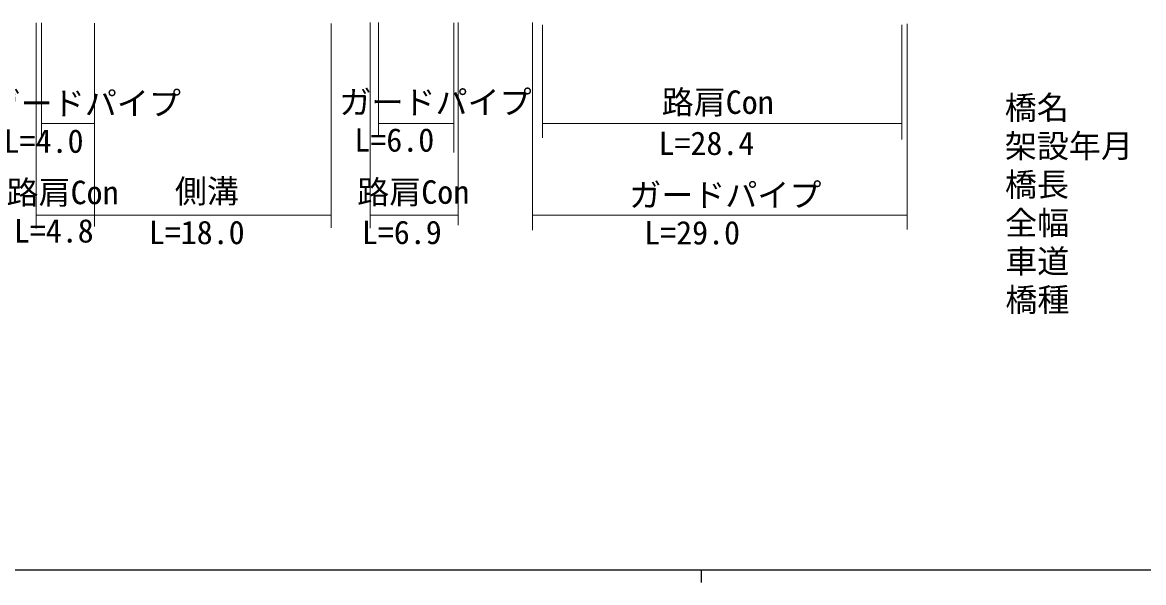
# Model space of a CAD drawing. Units: millimetres at full size, sheet at 1:1000; details may follow other scales. Extents: x 40000 to 680000, y 20000 to 380000.
# Drawn here: x 115030 to 202529, y 204000 to 247743 of the extents above; entities that cross this region are included whole.
import ezdxf
from ezdxf.enums import TextEntityAlignment as Align

# ---------------------------------------------------------------- set-up
doc = ezdxf.new("R2010")
doc.units = ezdxf.units.MM
doc.header["$LTSCALE"] = 1000
for name, color, linetype, lineweight in [('M-BGD', 7, 'Continuous', 25), ('M-STR-HTXT', 7, 'Continuous', 13), ('M-TTL-BAND', 7, 'Continuous', 25)]:
    doc.layers.add(name, color=color, linetype=linetype, lineweight=lineweight)
doc.styles.add('ＭＳ ゴシック', font='')
doc.styles.get('ＭＳ ゴシック').set_extended_font_data('MS Gothic')

msp = doc.modelspace()

# ---------------------------------------------------------------- linework, layer by layer
at = {"layer": 'M-STR-HTXT'}
for p, q in [((116094, 231643), (116094, 247712)), ((116522, 238791), (116522, 247712)), ((120648, 247682), (120648, 231795)), ((139113, 231714), (139113, 247650)), ((142180, 231671), (142180, 247736)), ((142831, 238777), (142831, 247743)), ((148694, 237595), (148694, 247721)), ((149041, 231919), (149041, 247736)), ((154826, 231512), (154826, 247735)), ((184068, 231564), (184068, 247639)), ((155606, 238719), (155606, 247548)), ((183664, 238595), (183664, 247550)), ((116522, 239849), (120648, 239849)), ((142831, 239849), (148694, 239849)), ((155606, 239849), (183664, 239849)), ((139113, 232690), (116094, 232690)), ((149041, 232690), (142180, 232690)), ((184068, 232690), (154826, 232690))]:
    msp.add_line(p, q, dxfattribs=at)
at = {"layer": 'M-TTL-BAND'}
for p, q in [((40000, 205000), (579000, 205000)), ((168000, 205000), (168000, 204000))]:
    msp.add_line(p, q, dxfattribs=at)

# ---------------------------------------------------------------- texts
at = {"layer": 'M-BGD', "style": 'ＭＳ ゴシック'}
for s, p in [('橋名', (191696, 239612)), ('架設年月', (191706, 236612)), ('橋長', (191715, 233612)), ('全幅', (191724, 230612)), ('車道', (191734, 227612)), ('橋種', (191743, 224612))]:
    msp.add_text(s, height=1833, rotation=0.179, dxfattribs=at).set_placement(p, align=Align.BOTTOM_LEFT)
at = {"layer": 'M-STR-HTXT', "style": 'ＭＳ ゴシック'}
for s, p in [('ガードパイプ', (112400, 239955)), ('ガードパイプ', (139768, 240044)), ('路肩Con', (164919, 240048)), ('L=4.0', (113568, 237010)), ('L=6.0', (140936, 237099)), ('L=28.4', (164667, 236841)), ('路肩Con', (113791, 232998)), ('側溝', (126927, 233096)), ('路肩Con', (141159, 233028)), ('ガードパイプ', (162386, 232800)), ('L=4.8', (114357, 230005)), ('L=18.0', (124892, 229878)), ('L=6.9', (141521, 229884)), ('L=29.0', (163554, 229856))]:
    msp.add_text(s, height=1833, dxfattribs=at).set_placement(p, align=Align.BOTTOM_LEFT)

doc.saveas('drawing.dxf')
